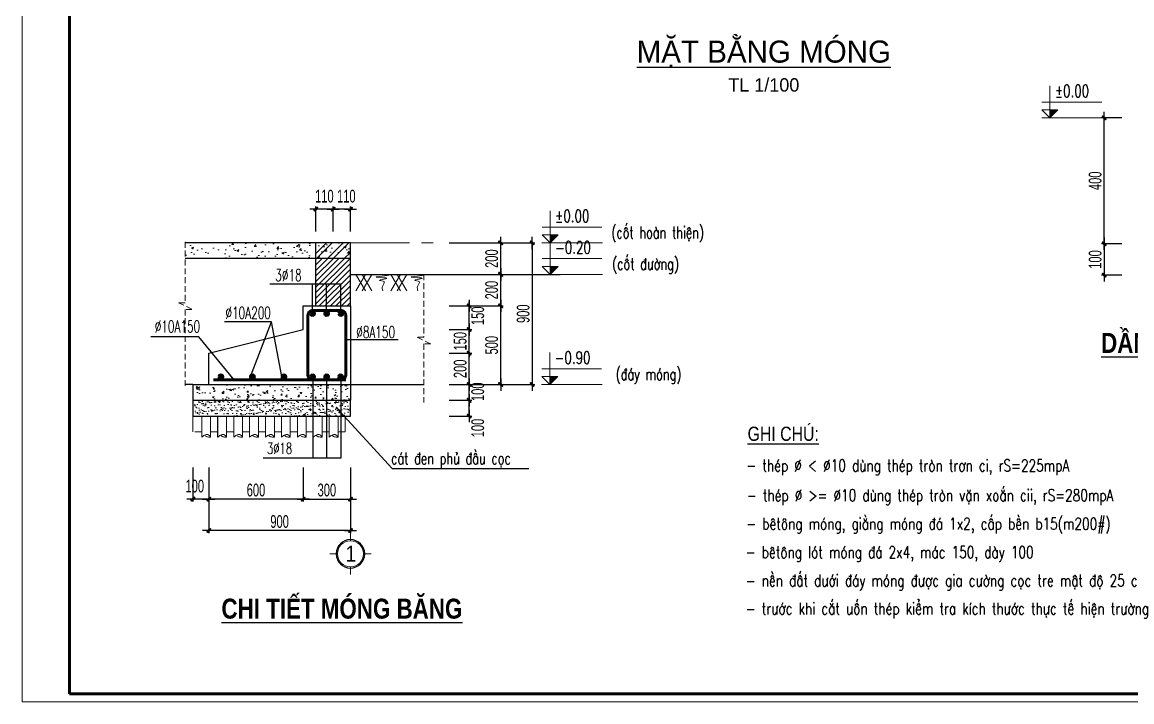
# Model space of a CAD drawing. Header units: millimetres. Extents: x 596422 to 1674380, y -367470 to 58862.
# Drawn here: x 977445 to 991533, y -54486 to -45851 of the extents above; entities that cross this region are included whole.
import ezdxf
from ezdxf.enums import TextEntityAlignment as Align

# ---------------------------------------------------------------- set-up
doc = ezdxf.new("R2010")
doc.units = ezdxf.units.MM
doc.header["$LTSCALE"] = 600
doc.header["$MEASUREMENT"] = 0
for name, pattern in [('CENTERX2', [4, 2.5, -0.5, 0.5, -0.5]), ('DASHDOT', [1, 0.5, -0.25, 0, -0.25]), ('HIDDEN', [0.375, 0.25, -0.125])]:
    doc.linetypes.add(name, pattern=pattern)
doc.layers.get('0').update_dxf_attribs({"lineweight": 0})
doc.layers.get('Defpoints').update_dxf_attribs({"lineweight": 0})
for name, color, linetype, lineweight in [('EG Dim', 8, 'Continuous', 18), ('EG Text2', 7, 'Continuous', 18), ('ISO', 33, 'Continuous', 15), ('LC Dim', 8, 'Continuous', 18), ('LC Hatch', 252, 'Continuous', 9), ('LC Hatch @ 1', 252, 'Continuous', 9), ('LC ISO', 153, 'Continuous', 13), ('LC Khac', 4, 'Continuous', 9), ('LC Net dam3', 1, 'Continuous', 60), ('LC Net manh', 9, 'Continuous', 5), ('LC Net thay', 7, 'Continuous', 25), ('LC Net truc', 79, 'DASHDOT', 13), ('LC Text1', 3, 'Continuous', 20), ('LC Text2', 7, 'Continuous', 25), ('MANH', 35, 'HIDDEN', 5)]:
    doc.layers.add(name, color=color, linetype=linetype, lineweight=lineweight)
doc.layers.add('Khungten_LCDI', color=7, linetype='Continuous')
doc.layers.add('Kichthuoc', color=9, linetype='Continuous')
doc.styles.add('EG 1', font='VHAVANB.TTF')
doc.styles.add('HOATBIF', font='hoatbif.shx', dxfattribs={"width": 0.65})
doc.styles.add('Khungten', font='VHAVAN.TTF', dxfattribs={"width": 0.9, "height": 5000})
doc.styles.add('LC 1', font='VHAVANB.TTF')
doc.styles.add('LC 3', font='vnsimli.shx', dxfattribs={"width": 0.75})
doc.styles.add('LC3', font='VHARIALB.TTF', dxfattribs={"width": 0.8})
doc.styles.add('T2', font='VHARIAL.TTF', dxfattribs={"width": 0.8})
doc.styles.add('Title', font='VHAVAN.TTF', dxfattribs={"width": 0.8})
doc.dimstyles.new('1-100', dxfattribs={"dimscale": 300, "dimtxt": 1.2, "dimasz": 0.25, "dimexe": 0.5, "dimexo": 0, "dimgap": 0.3, "dimtad": 1, "dimdec": 0, "dimzin": 0, "dimdsep": 46, "dimtxsty": 'HOATBIF', "dimblk1": 'DOT', "dimblk2": 'DOT', "dimsah": 1, "dimcen": -1, "dimdle": 1, "dimclrd": 256, "dimclre": 256, "dimclrt": 4, "dimadec": 3, "dimazin": 2, "dimtfac": 0.333333, "dimtdec": 0, "dimtix": 1, "dimtmove": 2, "dimatfit": 3, "dimldrblk": 'DOT', "dimfxl": 1, "dimtvp": 0.833333, "dimtolj": 1, "dimtzin": 0, "dimarcsym": 0})

# ---------------------------------------------------------------- blocks, each defined once
blk = doc.blocks.new('TIEUDE1')
at = {"layer": 'EG Text2', "color": 7, "style": 'EG 1'}
blk.add_attdef('TIªU§Ò', text='', height=5, dxfattribs=at).set_placement((0, 0), align=Align.BOTTOM_CENTER)
blk.add_attdef('TL', text='', height=3, dxfattribs=at).set_placement((0, -2), align=Align.TOP_CENTER)
blk = doc.blocks.new('LCDI-new')
at = {"layer": 'Defpoints', "lineweight": 0}
blk.add_lwpolyline([(-1626044.71, 488105.01), (-1626044.71, 488402.01), (-1625624.71, 488402.01), (-1625624.71, 488105.01)], close=True, dxfattribs=at)
at = {"layer": 'Khungten_LCDI', "color": 5, "lineweight": 60}
blk.add_lwpolyline([(-1626032.71, 488107.01), (-1626032.71, 488400.01), (-1625626.71, 488400.01), (-1625626.71, 488107.01)], close=True, dxfattribs=at)
at = {"color": 2, "style": 'Title', "width": 1.824646}
for tag, p, p2 in [('TENBANVE1', (-1625663.58, 488164.65), (-1625629.32, 488164.65)), ('TENBANVE2', (-1625663.58, 488157.89), (-1625629.32, 488157.89))]:
    blk.add_attdef(tag, text='', height=2.5, dxfattribs=at).set_placement(p, p2, align=Align.FIT)
at = {"color": 7, "style": 'Khungten', "width": 0.8}
for tag, p in [('REVISION', (-1625637.72, 488146.05)), ('NGAYHT', (-1625637.25, 488137.42))]:
    blk.add_attdef(tag, text='', height=2, dxfattribs=at).set_placement(p, align=Align.CENTER)
at = {"color": 2, "style": 'Title', "width": 0.7}
blk.add_attdef('SOBANVE', text='', height=2.5, dxfattribs=at).set_placement((-1625637.09, 488114.55), align=Align.CENTER)
blk = doc.blocks.new('DOT')
at = {"layer": 'Kichthuoc'}
blk.add_line((-3, 0), (3, 0), dxfattribs=at)
at = {"layer": 'Kichthuoc', "color": 4}
blk.add_line((-1, -1), (1, 1), dxfattribs=at)
blk.add_lwpolyline([(0.5, 1), (-1, -0.5), (-0.5, -1), (1, 0.5)], close=True, dxfattribs=at)
blk = doc.blocks.new('*D772')
at = {"layer": 'Defpoints', "color": 0, "transparency": 16777216}
for p in [(981013, -51510), (981613, -51510), (981613, -51910)]:
    blk.add_point(p, dxfattribs=at)
at = {"layer": 'EG Dim', "lineweight": -2, "transparency": 16777216}
for p, q in [((981013, -51510), (981013, -51942)), ((981613, -51510), (981613, -51942)), ((981039, -51910), (981587, -51910))]:
    blk.add_line(p, q, dxfattribs=at)
at = {"layer": 'EG Dim', "lineweight": -2, "transparency": 16777216, "xscale": 26, "yscale": 26, "zscale": 26, "rotation": 180}
blk.add_blockref('DOT', (981013, -51910), dxfattribs=at)
at = {"layer": 'EG Dim', "lineweight": -2, "transparency": 16777216, "xscale": 26, "yscale": 26, "zscale": 26}
blk.add_blockref('DOT', (981613, -51910), dxfattribs=at)
at = {"layer": 'EG Dim', "color": 4, "transparency": 16777216, "insert": (981313, -51796), "char_height": 162.5, "attachment_point": 5, "style": 'HOATBIF'}
blk.add_mtext('\\A1;300', dxfattribs=at)
blk = doc.blocks.new('_Dot')
at = {"color": 0, "linetype": 'ByBlock', "lineweight": -2}
blk.add_line((-0.5, 0), (-1, 0), dxfattribs=at)
at = {"color": 0, "linetype": 'ByBlock', "const_width": 0.5}
blk.add_lwpolyline([(-0.25, 0, 1), (0.25, 0, 1)], format="xyb", close=True, dxfattribs=at)
blk = doc.blocks.new('*D773')
at = {"layer": 'Defpoints', "color": 0, "transparency": 16777216}
for p in [(982865, -50455), (983120, -50455), (982865, -50655)]:
    blk.add_point(p, dxfattribs=at)
at = {"layer": 'EG Dim', "lineweight": -2, "transparency": 16777216}
for p, q in [((982865, -50455), (983152, -50455)), ((983120, -50629), (983120, -50481)), ((982865, -50655), (983152, -50655))]:
    blk.add_line(p, q, dxfattribs=at)
at = {"layer": 'EG Dim', "lineweight": -2, "transparency": 16777216, "xscale": 26, "yscale": 26, "zscale": 26}
for p, rotation in [((983120, -50455), 90), ((983120, -50655), 270)]:
    blk.add_blockref('DOT', p, dxfattribs=dict(at, rotation=rotation))
at = {"layer": 'EG Dim', "color": 4, "transparency": 16777216, "insert": (983229, -50546), "char_height": 162.5, "attachment_point": 5, "rotation": 90, "style": 'HOATBIF'}
blk.add_mtext('\\A1;100', dxfattribs=at)
blk = doc.blocks.new('*D774')
at = {"layer": 'Defpoints', "color": 0, "transparency": 16777216}
for p in [(982865, -50055), (983120, -50055), (982865, -50455)]:
    blk.add_point(p, dxfattribs=at)
at = {"layer": 'EG Dim', "lineweight": -2, "transparency": 16777216}
for p, q in [((982865, -50055), (983152, -50055)), ((983120, -50429), (983120, -50081)), ((982865, -50455), (983152, -50455))]:
    blk.add_line(p, q, dxfattribs=at)
at = {"layer": 'EG Dim', "lineweight": -2, "transparency": 16777216, "xscale": 26, "yscale": 26, "zscale": 26}
for p, rotation in [((983120, -50055), 90), ((983120, -50455), 270)]:
    blk.add_blockref('DOT', p, dxfattribs=dict(at, rotation=rotation))
at = {"layer": 'EG Dim', "color": 4, "transparency": 16777216, "insert": (983006, -50255), "char_height": 162.5, "attachment_point": 5, "rotation": 90, "style": 'HOATBIF'}
blk.add_mtext('\\A1;200', dxfattribs=at)
blk = doc.blocks.new('*D775')
at = {"layer": 'Defpoints', "color": 0, "transparency": 16777216}
for p in [(982865, -49755), (983120, -49755), (982865, -50055)]:
    blk.add_point(p, dxfattribs=at)
at = {"layer": 'EG Dim', "lineweight": -2, "transparency": 16777216}
for p, q in [((983120, -49729), (983120, -49703)), ((982865, -49755), (983152, -49755)), ((983120, -50055), (983120, -49755)), ((982865, -50055), (983152, -50055)), ((983120, -50081), (983120, -50107))]:
    blk.add_line(p, q, dxfattribs=at)
at = {"layer": 'EG Dim', "lineweight": -2, "transparency": 16777216, "xscale": 26, "yscale": 26, "zscale": 26}
for p, rotation in [((983120, -49755), 270), ((983120, -50055), 90)]:
    blk.add_blockref('DOT', p, dxfattribs=dict(at, rotation=rotation))
at = {"layer": 'EG Dim', "color": 4, "transparency": 16777216, "insert": (983006, -49905), "char_height": 162.5, "attachment_point": 5, "rotation": 90, "style": 'HOATBIF'}
blk.add_mtext('\\A1;150', dxfattribs=at)
blk = doc.blocks.new('*D776')
at = {"layer": 'Defpoints', "color": 0, "transparency": 16777216}
for p in [(982865, -49455), (983120, -49455), (982865, -49755)]:
    blk.add_point(p, dxfattribs=at)
at = {"layer": 'EG Dim', "lineweight": -2, "transparency": 16777216}
for p, q in [((983120, -49429), (983120, -49403)), ((982865, -49455), (983152, -49455)), ((983120, -49755), (983120, -49455)), ((982865, -49755), (983152, -49755)), ((983120, -49781), (983120, -49807))]:
    blk.add_line(p, q, dxfattribs=at)
at = {"layer": 'EG Dim', "lineweight": -2, "transparency": 16777216, "xscale": 26, "yscale": 26, "zscale": 26}
for p, rotation in [((983120, -49455), 270), ((983120, -49755), 90)]:
    blk.add_blockref('DOT', p, dxfattribs=dict(at, rotation=rotation))
at = {"layer": 'EG Dim', "color": 4, "transparency": 16777216, "insert": (983229, -49581), "char_height": 162.5, "attachment_point": 5, "rotation": 90, "style": 'HOATBIF'}
blk.add_mtext('\\A1;150', dxfattribs=at)
blk = doc.blocks.new('*D777')
at = {"layer": 'Defpoints', "color": 0, "transparency": 16777216}
for p in [(982865, -49455), (983520, -49455), (982865, -50455)]:
    blk.add_point(p, dxfattribs=at)
at = {"layer": 'EG Dim', "lineweight": -2, "transparency": 16777216}
for p, q in [((982865, -49455), (983552, -49455)), ((983520, -50429), (983520, -49481)), ((982865, -50455), (983552, -50455))]:
    blk.add_line(p, q, dxfattribs=at)
at = {"layer": 'EG Dim', "lineweight": -2, "transparency": 16777216, "xscale": 26, "yscale": 26, "zscale": 26}
for p, rotation in [((983520, -49455), 90), ((983520, -50455), 270)]:
    blk.add_blockref('DOT', p, dxfattribs=dict(at, rotation=rotation))
at = {"layer": 'EG Dim', "color": 4, "transparency": 16777216, "insert": (983406, -49955), "char_height": 162.5, "attachment_point": 5, "rotation": 90, "style": 'HOATBIF'}
blk.add_mtext('\\A1;500', dxfattribs=at)
blk = doc.blocks.new('*D778')
at = {"layer": 'Defpoints', "color": 0, "transparency": 16777216}
for p in [(982865, -49055), (983520, -49055), (982865, -49455)]:
    blk.add_point(p, dxfattribs=at)
at = {"layer": 'EG Dim', "lineweight": -2, "transparency": 16777216}
for p, q in [((982865, -49055), (983552, -49055)), ((983520, -49429), (983520, -49081)), ((982865, -49455), (983552, -49455))]:
    blk.add_line(p, q, dxfattribs=at)
at = {"layer": 'EG Dim', "lineweight": -2, "transparency": 16777216, "xscale": 26, "yscale": 26, "zscale": 26}
for p, rotation in [((983520, -49055), 90), ((983520, -49455), 270)]:
    blk.add_blockref('DOT', p, dxfattribs=dict(at, rotation=rotation))
at = {"layer": 'EG Dim', "color": 4, "transparency": 16777216, "insert": (983406, -49255), "char_height": 162.5, "attachment_point": 5, "rotation": 90, "style": 'HOATBIF'}
blk.add_mtext('\\A1;200', dxfattribs=at)
blk = doc.blocks.new('*D779')
at = {"layer": 'Defpoints', "color": 0, "transparency": 16777216}
for p in [(982865, -48655), (983520, -48655), (982865, -49055)]:
    blk.add_point(p, dxfattribs=at)
at = {"layer": 'EG Dim', "lineweight": -2, "transparency": 16777216}
for p, q in [((982865, -48655), (983552, -48655)), ((983520, -49029), (983520, -48681)), ((982865, -49055), (983552, -49055))]:
    blk.add_line(p, q, dxfattribs=at)
at = {"layer": 'EG Dim', "lineweight": -2, "transparency": 16777216, "xscale": 26, "yscale": 26, "zscale": 26}
for p, rotation in [((983520, -48655), 90), ((983520, -49055), 270)]:
    blk.add_blockref('DOT', p, dxfattribs=dict(at, rotation=rotation))
at = {"layer": 'EG Dim', "color": 4, "transparency": 16777216, "insert": (983406, -48855), "char_height": 162.5, "attachment_point": 5, "rotation": 90, "style": 'HOATBIF'}
blk.add_mtext('\\A1;200', dxfattribs=at)
blk = doc.blocks.new('*D780')
at = {"layer": 'Defpoints', "color": 0, "transparency": 16777216}
for p in [(981393, -48226), (981393, -48512), (981613, -48512)]:
    blk.add_point(p, dxfattribs=at)
at = {"layer": 'EG Dim', "lineweight": -2, "transparency": 16777216}
for p, q in [((981393, -48512), (981393, -48193)), ((981587, -48226), (981419, -48226)), ((981613, -48512), (981613, -48193))]:
    blk.add_line(p, q, dxfattribs=at)
at = {"layer": 'EG Dim', "lineweight": -2, "transparency": 16777216, "xscale": 26, "yscale": 26, "zscale": 26, "rotation": 180}
blk.add_blockref('DOT', (981393, -48226), dxfattribs=at)
at = {"layer": 'EG Dim', "lineweight": -2, "transparency": 16777216, "xscale": 26, "yscale": 26, "zscale": 26}
blk.add_blockref('DOT', (981613, -48226), dxfattribs=at)
at = {"layer": 'EG Dim', "color": 4, "transparency": 16777216, "insert": (981560, -48062), "char_height": 162.5, "attachment_point": 5, "style": 'HOATBIF'}
blk.add_mtext('\\A1;110', dxfattribs=at)
blk = doc.blocks.new('*U346')
at = {"layer": 'LC ISO'}
for p, q in [((-42, 101), (-42, -100)), ((42, 101), (42, -100)), ((-109, -49), (-42, -49)), ((109, -49), (42, -49))]:
    blk.add_line(p, q, dxfattribs=at)
for points in [[(42, -100), (15, -81), (-15, -75), (-34, -88), (-42, -100)], [(-42, -100), (-6, -96), (15, -81)]]:
    blk.add_spline(points, degree=3, dxfattribs=at)
blk = doc.blocks.new('*D781')
at = {"layer": 'Defpoints', "color": 0, "transparency": 16777216}
for p in [(979813, -51510), (981613, -51510), (979813, -52310)]:
    blk.add_point(p, dxfattribs=at)
at = {"layer": 'EG Dim', "lineweight": -2, "transparency": 16777216}
for p, q in [((979813, -51510), (979813, -52342)), ((981613, -51510), (981613, -52342)), ((981587, -52310), (979839, -52310))]:
    blk.add_line(p, q, dxfattribs=at)
at = {"layer": 'EG Dim', "lineweight": -2, "transparency": 16777216, "xscale": 26, "yscale": 26, "zscale": 26, "rotation": 180}
blk.add_blockref('DOT', (979813, -52310), dxfattribs=at)
at = {"layer": 'EG Dim', "lineweight": -2, "transparency": 16777216, "xscale": 26, "yscale": 26, "zscale": 26}
blk.add_blockref('DOT', (981613, -52310), dxfattribs=at)
at = {"layer": 'EG Dim', "color": 4, "transparency": 16777216, "insert": (980713, -52196), "char_height": 162.5, "attachment_point": 5, "style": 'HOATBIF'}
blk.add_mtext('\\A1;900', dxfattribs=at)
blk = doc.blocks.new('*D782')
at = {"layer": 'Defpoints', "color": 0, "transparency": 16777216}
for p in [(979813, -51510), (981013, -51510), (979813, -51910)]:
    blk.add_point(p, dxfattribs=at)
at = {"layer": 'EG Dim', "lineweight": -2, "transparency": 16777216}
for p, q in [((979813, -51510), (979813, -51942)), ((981013, -51510), (981013, -51942)), ((980987, -51910), (979839, -51910))]:
    blk.add_line(p, q, dxfattribs=at)
at = {"layer": 'EG Dim', "lineweight": -2, "transparency": 16777216, "xscale": 26, "yscale": 26, "zscale": 26, "rotation": 180}
blk.add_blockref('DOT', (979813, -51910), dxfattribs=at)
at = {"layer": 'EG Dim', "lineweight": -2, "transparency": 16777216, "xscale": 26, "yscale": 26, "zscale": 26}
blk.add_blockref('DOT', (981013, -51910), dxfattribs=at)
at = {"layer": 'EG Dim', "color": 4, "transparency": 16777216, "insert": (980413, -51796), "char_height": 162.5, "attachment_point": 5, "style": 'HOATBIF'}
blk.add_mtext('\\A1;600', dxfattribs=at)
blk = doc.blocks.new('*D783')
at = {"layer": 'Defpoints', "color": 0, "transparency": 16777216}
for p in [(979613, -51510), (979813, -51510), (979613, -51910)]:
    blk.add_point(p, dxfattribs=at)
at = {"layer": 'EG Dim', "lineweight": -2, "transparency": 16777216}
for p, q in [((979613, -51510), (979613, -51942)), ((979813, -51510), (979813, -51942)), ((979787, -51910), (979639, -51910))]:
    blk.add_line(p, q, dxfattribs=at)
at = {"layer": 'EG Dim', "lineweight": -2, "transparency": 16777216, "xscale": 26, "yscale": 26, "zscale": 26, "rotation": 180}
blk.add_blockref('DOT', (979613, -51910), dxfattribs=at)
at = {"layer": 'EG Dim', "lineweight": -2, "transparency": 16777216, "xscale": 26, "yscale": 26, "zscale": 26}
blk.add_blockref('DOT', (979813, -51910), dxfattribs=at)
at = {"layer": 'EG Dim', "color": 4, "transparency": 16777216, "insert": (979636, -51746), "char_height": 162.5, "attachment_point": 5, "style": 'HOATBIF'}
blk.add_mtext('\\A1;100', dxfattribs=at)
blk = doc.blocks.new('*D784')
at = {"layer": 'Defpoints', "color": 0, "transparency": 16777216}
for p in [(982865, -50655), (983120, -50655), (982865, -50855)]:
    blk.add_point(p, dxfattribs=at)
at = {"layer": 'EG Dim', "lineweight": -2, "transparency": 16777216}
for p, q in [((982865, -50655), (983152, -50655)), ((983120, -50829), (983120, -50681)), ((982865, -50855), (983152, -50855))]:
    blk.add_line(p, q, dxfattribs=at)
at = {"layer": 'EG Dim', "lineweight": -2, "transparency": 16777216, "xscale": 26, "yscale": 26, "zscale": 26}
for p, rotation in [((983120, -50655), 90), ((983120, -50855), 270)]:
    blk.add_blockref('DOT', p, dxfattribs=dict(at, rotation=rotation))
at = {"layer": 'EG Dim', "color": 4, "transparency": 16777216, "insert": (983229, -51007), "char_height": 162.5, "attachment_point": 5, "rotation": 90, "style": 'HOATBIF'}
blk.add_mtext('\\A1;100', dxfattribs=at)
blk = doc.blocks.new('*D785')
at = {"layer": 'Defpoints', "color": 0, "transparency": 16777216}
for p in [(982865, -48655), (982865, -50455), (983920, -50455)]:
    blk.add_point(p, dxfattribs=at)
at = {"layer": 'EG Dim', "lineweight": -2, "transparency": 16777216}
for p, q in [((982865, -48655), (983952, -48655)), ((983920, -48681), (983920, -50429)), ((982865, -50455), (983952, -50455))]:
    blk.add_line(p, q, dxfattribs=at)
at = {"layer": 'EG Dim', "lineweight": -2, "transparency": 16777216, "xscale": 26, "yscale": 26, "zscale": 26}
for p, rotation in [((983920, -48655), 90), ((983920, -50455), 270)]:
    blk.add_blockref('DOT', p, dxfattribs=dict(at, rotation=rotation))
at = {"layer": 'EG Dim', "color": 4, "transparency": 16777216, "insert": (983806, -49555), "char_height": 162.5, "attachment_point": 5, "rotation": 90, "style": 'HOATBIF'}
blk.add_mtext('\\A1;900', dxfattribs=at)
blk = doc.blocks.new('TTRUC')
at = {"layer": 'ISO'}
for p, q in [((0, 6.37), (0, 10.13)), ((-6.37, 0), (-10.13, 0)), ((6.37, 0), (10.13, 0)), ((0, -6.37), (0, -10.13))]:
    blk.add_line(p, q, dxfattribs=at)
blk.add_circle((0, 0), 6.37, dxfattribs=at)
at = {"layer": 'Kichthuoc'}
blk.add_circle((0, 0), 6.95, dxfattribs=at)
blk = doc.blocks.new('theptron1')
at = {"layer": 'LC Net dam3'}
for p, q in [((-0.5, 0), (0.5, 0)), ((-0.35, 0.35), (0.35, -0.35)), ((0.35, 0.35), (-0.35, -0.35)), ((0, 0.5), (0, -0.5))]:
    blk.add_line(p, q, dxfattribs=at)
blk.add_circle((0, 0), 0.5, dxfattribs=at)
blk = doc.blocks.new('*U347')
at = {"layer": 'LC Dim', "xscale": 37.50000000004875, "yscale": 37.50000000004875, "zscale": 37.50000000004875}
blk.add_blockref('theptron1', (0, 0), dxfattribs=at)
blk = doc.blocks.new('*U345')
at = {"layer": 'LC Dim', "xscale": 25.0000000000325, "yscale": 25.0000000000325, "zscale": 25.0000000000325}
blk.add_blockref('theptron1', (0, 0), dxfattribs=at)
blk = doc.blocks.new('CT')
at = {"layer": 'LC Khac'}
blk.add_hatch(color=252, dxfattribs=at).paths.add_polyline_path([(3.25, 1.6), (1.64, 1.6), (1.64, 0)])
at = {"layer": 'LC Khac', "color": 9, "ltscale": 50}
for p, q in [((0.05, 3.14), (12, 3.14)), ((12.09, 0), (0, 0))]:
    blk.add_line(p, q, dxfattribs=at)
for points in [[(1.64, 6.43), (1.64, 0)], [(1.64, 0), (0.03, 1.6), (1.64, 1.6)], [(1.64, 0), (3.25, 1.6), (1.64, 1.6)]]:
    blk.add_lwpolyline(points, dxfattribs=at)
at = {"layer": 'LC Khac', "color": 3, "style": 'LC 3', "width": 0.75}
blk.add_attdef('CT', (1.91, 3.5), '', height=2.2, dxfattribs=at)
blk = doc.blocks.new('mat dat')
at = {"layer": 'LC Net manh'}
for p, q in [((2, 0), (3.73, -3)), ((3.73, 0), (2, -3)), ((3.15, 0), (4.88, -3)), ((4.88, 0), (3.15, -3))]:
    blk.add_line(p, q, dxfattribs=at)
blk.add_spline([(0, 0), (-1.21, -0.12), (1.21, -0.52), (-0.75, -0.75), (0.58, -1.1), (-0.23, -1.33), (0.06, -2.19), (0, -3)], degree=3, dxfattribs=at)
blk = doc.blocks.new('*D771')
at = {"layer": 'Defpoints', "color": 0, "transparency": 16777216}
for p in [(981173, -48226), (981173, -48512), (981393, -48512)]:
    blk.add_point(p, dxfattribs=at)
at = {"layer": 'EG Dim', "lineweight": -2, "transparency": 16777216}
for p, q in [((981173, -48512), (981173, -48193)), ((981367, -48226), (981199, -48226)), ((981393, -48512), (981393, -48193))]:
    blk.add_line(p, q, dxfattribs=at)
at = {"layer": 'EG Dim', "lineweight": -2, "transparency": 16777216, "xscale": 26, "yscale": 26, "zscale": 26, "rotation": 180}
blk.add_blockref('DOT', (981173, -48226), dxfattribs=at)
at = {"layer": 'EG Dim', "lineweight": -2, "transparency": 16777216, "xscale": 26, "yscale": 26, "zscale": 26}
blk.add_blockref('DOT', (981393, -48226), dxfattribs=at)
at = {"layer": 'EG Dim', "color": 4, "transparency": 16777216, "insert": (981281, -48062), "char_height": 162.5, "attachment_point": 5, "style": 'HOATBIF'}
blk.add_mtext('\\A1;110', dxfattribs=at)
blk = doc.blocks.new('*D807')
at = {"layer": 'Defpoints', "color": 0, "transparency": 16777216}
for p in [(991182, -47066), (991408, -47066), (991408, -48666)]:
    blk.add_point(p, dxfattribs=at)
at = {"layer": 'EG Dim', "lineweight": -2, "transparency": 16777216}
for p, q in [((991408, -47066), (991150, -47066)), ((991182, -48640), (991182, -47092)), ((991408, -48666), (991150, -48666))]:
    blk.add_line(p, q, dxfattribs=at)
at = {"layer": 'EG Dim', "lineweight": -2, "transparency": 16777216, "xscale": 26, "yscale": 26, "zscale": 26}
for p, rotation in [((991182, -47066), 90), ((991182, -48666), 270)]:
    blk.add_blockref('DOT', p, dxfattribs=dict(at, rotation=rotation))
at = {"layer": 'EG Dim', "color": 4, "transparency": 16777216, "insert": (991068, -47866), "char_height": 162.5, "attachment_point": 5, "rotation": 90, "style": 'HOATBIF'}
blk.add_mtext('\\A1;400', dxfattribs=at)
blk = doc.blocks.new('*D809')
at = {"layer": 'Defpoints', "color": 0, "transparency": 16777216}
for p in [(991408, -48666), (991182, -49066), (991408, -49066)]:
    blk.add_point(p, dxfattribs=at)
at = {"layer": 'EG Dim', "lineweight": -2, "transparency": 16777216}
for p, q in [((991408, -48666), (991150, -48666)), ((991182, -48692), (991182, -49040)), ((991408, -49066), (991150, -49066))]:
    blk.add_line(p, q, dxfattribs=at)
at = {"layer": 'EG Dim', "lineweight": -2, "transparency": 16777216, "xscale": 26, "yscale": 26, "zscale": 26}
for p, rotation in [((991182, -48666), 90), ((991182, -49066), 270)]:
    blk.add_blockref('DOT', p, dxfattribs=dict(at, rotation=rotation))
at = {"layer": 'EG Dim', "color": 4, "transparency": 16777216, "insert": (991068, -48866), "char_height": 162.5, "attachment_point": 5, "rotation": 90, "style": 'HOATBIF'}
blk.add_mtext('\\A1;100', dxfattribs=at)

msp = doc.modelspace()

# ---------------------------------------------------------------- hatches: boundary and pattern name
at = {"layer": 'LC Hatch', "ltscale": 0.5}
h = msp.add_hatch(dxfattribs=at)
h.set_pattern_fill('AR-CONC', color=256, scale=40)
h.set_pattern_definition([(50, (-3244367.61, 558624.28), (286.904073, -25.100854), [30, -330]), (355, (-3244367.61, 558624.28), (-55.500533, 300.876853), [24, -264]), (100.4514, (-3244343.7, 558622.2), (231.403753, 275.775817), [25.496076, -280.456845]), (46.1842, (-3244367.6, 558704.28), (426.89642, -66.207606), [45, -495]), (96.6356, (-3244332.04, 558698.76), (373.865082, 389.64715), [38.244115, -420.6852]), (351.1842, (-3244367.6, 558704.3), (373.86478, 389.64744), [36, -396]), (21, (-3244327.61, 558684.28), (238.762821, -161.047556), [30, -330]), (326, (-3244327.61, 558684.28), (97.326133, 290.060018), [24, -264]), (71.4514, (-3244307.72, 558670.86), (336.089051, 129.012199), [25.496076, -280.456845]), (37.5, (-3244367.61, 558624.28), (4.8639421, 133.1575415), [0, -260.8, 0, -268, 0, -265]), (7.5, (-3244367.61, 558624.28), (105.227815, 157.7646848), [0, -152.8, 0, -254.8, 0, -101]), (327.5, (-3244456.81, 558624.28), (213.5289745, -9.0219487), [0, -100, 0, -312, 0, -414]), (317.5, (-3244496.81, 558624.28), (233.274468, 40.041993), [0, -130, 0, -207.2, 0, -294])])
h.paths.add_polyline_path([(979514.5, -48854.6), (979514.5, -48654.6), (981155.1, -48654.6), (981155.1, -48854.6)])
at = {"layer": 'LC Hatch', "ltscale": 2}
h = msp.add_hatch(dxfattribs=at)
h.set_pattern_fill('BTCT', color=256, scale=40)
h.set_pattern_definition([(50, (-3498373.28, 99535.4), (286.904073, -25.100854), [30, -330]), (355, (-3498373.28, 99535.4), (-55.500533, 300.876853), [24, -264]), (100.4514, (-3498349.37, 99533.3), (231.403753, 275.775817), [25.496076, -280.456845]), (46.1842, (-3498373.28, 99615.4), (426.89642, -66.207606), [45, -495]), (96.6356, (-3498337.7, 99609.9), (373.865082, 389.64715), [38.244115, -420.6852]), (351.1842, (-3498373.3, 99615.4), (373.86478, 389.64744), [36, -396]), (21, (-3498333.28, 99595.4), (238.762821, -161.047556), [30, -330]), (326, (-3498333.28, 99595.4), (97.326133, 290.060018), [24, -264]), (71.4514, (-3498313.38, 99581.98), (336.089051, 129.012199), [25.496076, -280.456845]), (37.5, (-3498373.28, 99535.4), (4.8639421, 133.1575415), [0, -260.8, 0, -268, 0, -265]), (7.5, (-3498373.28, 99535.4), (105.227815, 157.7646848), [0, -152.8, 0, -254.8, 0, -101]), (327.5, (-3498462.48, 99535.4), (213.5289745, -9.0219487), [0, -100, 0, -312, 0, -414]), (317.5, (-3498502.48, 99535.4), (233.274468, 40.041993), [0, -130, 0, -207.2, 0, -294]), (45, (-3498373.28, 99535.4), (-106.066017, 106.066017), []), (45, (-3498302.57, 99535.4), (-106.066017, 106.066017), [])])
h.paths.add_polyline_path([(981172.6, -48654.6), (981612.6, -48654.6), (981612.6, -48854.6), (981172.6, -48854.6)])
h = msp.add_hatch(dxfattribs=at)
h.set_pattern_fill('BTLOT', color=256, scale=30, style=0, pattern_type=2)
h.set_pattern_definition([(50, (131488.4, 359619.96), (215.178055, -18.82564), [22.5, -247.5]), (355, (131488.4, 359619.96), (-41.6254, 225.65764), [18, -198]), (100.451444, (131506.33, 359618.39), (173.552654, 206.831997), [19.12206, -210.342634]), (46.1842, (131488.4, 359679.96), (320.1724, -49.655784), [33.75, -371.25]), (96.635635, (131515.08, 359675.82), (280.39858, 292.23558), [28.6831, -315.51413]), (351.184164, (131488.4, 359679.96), (280.39858, 292.23558), [27, -297]), (21, (131518.4, 359664.96), (179.072116, -120.785667), [22.5, -247.5]), (326, (131518.4, 359664.96), (72.9946, 217.545014), [18, -198]), (71.451445, (131533.32, 359654.9), (252.066713, 96.759346), [19.122057, -210.342634]), (37.5, (131488.395, 359619.96), (3.6479566, 99.868156), [0, -195.6, 0, -201, 0, -198.75]), (7.5, (131488.4, 359619.96), (78.920861, 118.323514), [0, -114.6, 0, -191.1, 0, -75.75]), (327.5, (131421.495, 359619.96), (160.146731, -6.7664615), [0, -75, 0, -234, 0, -310.5]), (317.5, (131391.5, 359619.96), (174.95585, 30.031495), [0, -97.5, 0, -155.4, 0, -220.5])])
h.paths.add_polyline_path([(979612.6, -50654.6), (979612.6, -50454.6), (981612.6, -50454.6), (981612.6, -50654.6)])
at = {"layer": 'LC Hatch', "ltscale": 0.5}
h = msp.add_hatch(dxfattribs=at)
h.set_pattern_fill('AR-SAND', color=256, scale=40)
h.set_pattern_definition([(37.5, (-3243737.115, 559424.28), (-2.5197343, 77.0729508), [0, -60.8, 0, -68, 0, -65]), (7.5, (-3243737.12, 559424.28), (70.7910682, 112.8858426), [0, -32.8, 0, -54.8, 0, -21]), (327.5, (-3243786.315, 559424.28), (124.5656745, 0.2263621), [0, -20, 0, -72, 0, -94]), (317.5, (-3243786.32, 559424.28), (120.2450642, 35.1070226), [0, -10, 0, -47.2, 0, -54])])
h.paths.add_polyline_path([(979612.6, -50854.6), (979612.6, -50654.6), (981612.6, -50654.6), (981612.6, -50854.6)])
at = {"layer": 'LC Hatch @ 1'}
h = msp.add_hatch(dxfattribs=at)
h.set_pattern_fill('ANSI31', color=256, scale=400)
h.set_pattern_definition([(45, (266565.815, -68524.82), (-35.355339, 35.355339), [])])
h.paths.add_polyline_path([(981612.6, -48855.5), (981172.6, -48855.5), (981172.6, -49455.5), (981612.6, -49455.5)])

# ---------------------------------------------------------------- linework, layer by layer
at = {"layer": 'LC ISO'}
for p, q in [((979612.6, -50854.6), (979612.6, -51054.6)), ((981543.7, -50854.6), (981543.7, -51054.6))]:
    msp.add_line(p, q, dxfattribs=at)
at = {"layer": 'LC Net dam3', "ltscale": 2}
msp.add_line((979872.6, -50394.6), (981553.7, -50394.6), dxfattribs=at)
msp.add_lwpolyline([(981072.6, -50334.6, 0.4142136), (981132.6, -50394.6), (981492.6, -50394.6, 0.4142136), (981552.6, -50334.6), (981552.6, -49574.6, 0.4142136), (981492.6, -49514.6), (981132.6, -49514.6, 0.4142136), (981072.6, -49574.6), (981072.6, -50334.6)], format="xyb", dxfattribs=at)
at = {"layer": 'LC Net thay', "ltscale": 0.5}
for p, q in [((981172.6, -48654.6), (979514.5, -48654.6)), ((981172.6, -48854.6), (979514.5, -48854.6)), ((979612.6, -50454.6), (979514.5, -50454.6)), ((981612.6, -50454.6), (982545.3, -50454.6)), ((981612.6, -50854.6), (981612.6, -50654.6))]:
    msp.add_line(p, q, dxfattribs=at)
at = {"layer": 'LC Net thay'}
for p, q in [((981172.6, -49454.6), (981172.6, -48654.6)), ((981612.6, -49454.6), (981612.6, -48654.6))]:
    msp.add_line(p, q, dxfattribs=at)
at = {"layer": 'LC Net thay', "ltscale": 2}
for p, q in [((981612.6, -49054.6), (984275.3, -49054.6)), ((981012.6, -49754.6), (981012.6, -49454.6)), ((981012.6, -49454.6), (981612.6, -49454.6)), ((981612.6, -49454.6), (981612.6, -50454.6)), ((979812.6, -50054.6), (981012.6, -49754.6)), ((979812.6, -50454.6), (979812.6, -50054.6)), ((979612.6, -50454.6), (981612.6, -50454.6)), ((979612.6, -50454.6), (979612.6, -50654.6)), ((981612.6, -50454.6), (981612.6, -50654.6)), ((979612.6, -50654.6), (981612.6, -50654.6)), ((979612.6, -50654.6), (981612.6, -50654.6)), ((979612.6, -50654.6), (979612.6, -50854.6)), ((979612.6, -50854.6), (981612.6, -50854.6)), ((979612.6, -50854.6), (981612.6, -50854.6))]:
    msp.add_line(p, q, dxfattribs=at)
at = {"layer": 'LC Net truc', "linetype": 'CENTERX2', "ltscale": 0.5}
msp.add_line((981612.6, -48654.6), (982764.1, -48654.6), dxfattribs=at)
at = {"layer": 'LC Text2'}
for p, q in [((981612.6, -48654.6), (980952.6, -48654.6)), ((981612.6, -48854.6), (980952.6, -48854.6))]:
    msp.add_line(p, q, dxfattribs=at)
at = {"layer": 'MANH', "ltscale": 0.5}
for points in [[(979514.5, -48641.1), (979514.5, -49414.7), (979428.8, -49414.7), (979600.2, -49500.5), (979514.5, -49500.5), (979514.5, -50471.6)], [(982545.3, -49054.6), (982545.3, -49852.6), (982459.6, -49852.6), (982631, -49938.3), (982545.3, -49938.3), (982545.3, -50682.4)]]:
    msp.add_lwpolyline(points, dxfattribs=at)

# ---------------------------------------------------------------- block references
at = {"layer": 'Kichthuoc', "xscale": 50.00000000005321, "yscale": 50.00000000005321, "zscale": 50.00000000005321}
msp.add_blockref('LCDI-new', (82279680.2, -24459736.4), dxfattribs=at)
at = {"layer": 'LC Dim', "color": 0, "linetype": 'ByBlock', "lineweight": -2, "xscale": -2, "yscale": 2, "zscale": 2, "rotation": 90}
for p in [(981130.9, -49552.2), (981310.4, -49552.2), (981490.8, -49552.2), (981310.4, -50357.9)]:
    msp.add_blockref('*U345', p, dxfattribs=at)
at = {"layer": 'LC Dim', "color": 0, "linetype": 'ByBlock', "lineweight": -2, "transparency": 16777216, "xscale": -1.333333333333333, "yscale": 1.333333333333333, "zscale": 1.333333333333333}
for p in [(979967.3, -50356.6), (979967.3, -50356.6), (980367.3, -50356.6), (980767.3, -50356.6)]:
    msp.add_blockref('*U347', p, dxfattribs=at)
at = {"layer": 'LC Dim', "color": 0, "linetype": 'ByBlock', "lineweight": -2, "xscale": -1.333333333333333, "yscale": 1.333333333333333, "zscale": 1.333333333333333}
for p in [(981131.4, -50356.6), (981487.3, -50356.6)]:
    msp.add_blockref('*U347', p, dxfattribs=at)
at = {"layer": 'LC ISO', "color": 0, "linetype": 'ByBlock', "lineweight": -2, "transparency": 16777216, "xscale": -1.333333333333333, "yscale": 1.333333333333333, "zscale": 1.333333333333333}
for p in [(979780.4, -50989.4), (979982.4, -50989.4)]:
    msp.add_blockref('*U346', p, dxfattribs=at)
at = {"layer": 'LC ISO', "color": 0, "linetype": 'ByBlock', "lineweight": -2, "xscale": -1.333333333333333, "yscale": 1.333333333333333, "zscale": 1.333333333333333}
for p in [(979984.4, -50989.4), (980186.4, -50989.4), (980388.4, -50989.4), (980590.4, -50989.4), (980792.4, -50989.4), (980994.4, -50989.4), (981196.4, -50989.4), (981398.4, -50989.4)]:
    msp.add_blockref('*U346', p, dxfattribs=at)
at = {"layer": 'LC ISO', "xscale": -25.98921940526149, "yscale": 25.9892194052563, "zscale": 25.98921940525629}
msp.add_blockref('TTRUC', (981612.6, -52605.4), dxfattribs=at)
at = {"layer": 'LC Khac', "xscale": -70.0000000000776, "yscale": 70.00000000009102, "zscale": 70.00000000009102}
for p in [(982023.7, -49054.5), (982468.8, -49054.5)]:
    msp.add_blockref('mat dat', p, dxfattribs=at)
at = {"layer": 'LC Text1'}
ref = msp.add_blockref('CT', (990389.2, -47066.3), dxfattribs=dict(at, xscale=63.5, yscale=63.5, zscale=63.5))
ref.add_attrib('CT', '%%P0.00', (990556.7, -46803.4), dxfattribs={"color": 3, "height": 157.49, "style": 'LC 3', "width": 0.7})
ref = msp.add_blockref('CT', (984044.1, -48654.6), dxfattribs=dict(at, xscale=63.5, yscale=63.5, zscale=63.5))
ref.add_attrib('CT', '%%P0.00', (984211.7, -48391.7), dxfattribs={"color": 3, "height": 157.49, "style": 'LC 3', "width": 0.7})
ref = msp.add_blockref('CT', (984044.1, -49054.6), dxfattribs=dict(at, xscale=63.5, yscale=63.5, zscale=63.5))
ref.add_attrib('CT', '-0.20', (984211.7, -48791.7), dxfattribs={"color": 3, "height": 157.49, "style": 'LC 3', "width": 0.7})
ref = msp.add_blockref('CT', (984038.7, -50454.6), dxfattribs=dict(at, xscale=63.5, yscale=63.5, zscale=63.5))
ref.add_attrib('CT', '-0.90', (984206.3, -50191.7), dxfattribs={"color": 3, "height": 157.49, "style": 'LC 3', "width": 0.7})
at = {"layer": 'LC Text2'}
ref = msp.add_blockref('TIEUDE1', (986860.9, -46448.5), dxfattribs=dict(at, xscale=56.93620215211323, yscale=56.93620215211323, zscale=56.93620215211323))
ref.add_attrib('TIªU§Ò', '%%UmÆt b»ng mãng', dxfattribs={"color": 7, "height": 280.377, "style": 'LC 1'}).set_placement((986860.9, -46448.5), align=Align.BOTTOM_CENTER)
ref.add_attrib('TL', 'TL 1/100', dxfattribs={"color": 7, "height": 170.81, "style": 'LC 1'}).set_placement((986860.9, -46562.3), align=Align.TOP_CENTER)
ref = msp.add_blockref('TIEUDE1', (992286.3, -50129.1), dxfattribs=dict(at, xscale=51.57388316160844, yscale=51.57388316160844, zscale=51.57388316160844))
ref.add_attrib('TIªU§Ò', '%%UdÇm mãng dm1', dxfattribs={"color": 7, "height": 253.971, "style": 'LC3', "width": 0.8}).set_placement((992286.3, -50129.1), align=Align.BOTTOM_CENTER)
ref = msp.add_blockref('TIEUDE1', (981503.8, -53505), dxfattribs=dict(at, xscale=51.57388316160844, yscale=51.57388316160844, zscale=51.57388316160844))
ref.add_attrib('TIªU§Ò', '%%Uchi tiÕt mãng b¨ng', dxfattribs={"color": 7, "height": 253.971, "style": 'LC3', "width": 0.8}).set_placement((981503.8, -53505), align=Align.BOTTOM_CENTER)

# ---------------------------------------------------------------- texts
at = {"layer": 'LC Text1', "color": 3, "style": 'LC 3'}
for s, width, p in [('(cèt hoµn thiÖn)', 0.7, (984925.2, -48597.3)), ('(cèt ®\xadêng)', 0.7, (984935.8, -48997.3)), ('(®¸y mãng)', 0.7, (984980.4, -50397.3)), ('c¸t ®en phñ ®Çu cäc', 0.7, (982127.9, -51467.2)), ('- thÐp %%C < %%C10 dïng thÐp trßn tr¬n ci, rS=225mpA', 0.75, (986640.2, -51558)), ('- thÐp %%C >= %%C10 dïng thÐp trßn vÆn xo¾n cii, rS=280mpA', 0.75, (986646.3, -51936.8)), ('- bªt«ng mãng, gi»ng mãng ®¸ 1x2, cÊp bÒn b15(m200#)', 0.75, (986639, -52297.8)), ('- bªt«ng lãt mãng ®¸ 2x4, m¸c 150, dµy 100', 0.75, (986631.7, -52658.9)), ('- nÒn ®Êt d\xadíi ®¸y mãng ®\xadîc gia c\xadêng cäc tre mËt ®é 25 cäc/m2; l=2,5m', 0.75, (986631.7, -53019.9)), ('- tr\xadíc khi c¾t uèn thÐp kiÓm tra kÝch th\xadíc thùc tÕ hiÖn tr\xadêng', 0.75, (986631.7, -53376.4))]:
    msp.add_text(s, height=150, dxfattribs=dict(at, width=width)).set_placement(p)
at = {"layer": 'LC Text1', "ltscale": 0.2, "style": 'LC 1', "width": 0.9}
msp.add_text('1', height=203.5, dxfattribs=at).set_placement((981617.4, -52766.3), align=Align.BOTTOM_CENTER)
at = {"layer": 'LC Text2', "linetype": 'ByBlock', "style": 'LC 3', "width": 0.65}
for s, height, p in [('3%%C18', 150, (980658.3, -49140.7)), ('%%C10A200', 150, (980025.8, -49618.4)), ('%%C10A150', 150, (979128.2, -49792.1)), ('%%C8A150', 150, (981685.7, -49863.2)), ('3%%C18', 142.93, (980552.9, -51336.8))]:
    msp.add_text(s, height=height, dxfattribs=at).set_placement(p)
at = {"layer": 'LC Text2', "style": 'T2', "width": 0.8}
msp.add_text('%%Ughi chó:', height=180, dxfattribs=at).set_placement((986654.9, -51170.4))

# ---------------------------------------------------------------- dimensions: what is measured, and where the dimension line sits
at = {"layer": 'EG Dim'}
for base, p1, p2, angle, override, picture, middle in [((991182.1, -47066.3), (991408.1, -48666.3), (991408.1, -47066.3), 90, {"dimscale": 65, "dimtxt": 2.5, "dimasz": 0.4, "dimgap": 0.5, "dimlfac": 0.25}, '*D807', (991068.4, -47866.3)), ((983519.6, -48654.6), (982864.7, -49054.6), (982864.7, -48654.6), 90, {"dimscale": 65, "dimtxt": 2.5, "dimasz": 0.4, "dimgap": 0.5, "dimlfac": 0.5}, '*D779', (983405.9, -48854.6)), ((983919.6, -50454.6), (982864.7, -48654.6), (982864.7, -50454.6), 90, {"dimscale": 65, "dimtxt": 2.5, "dimasz": 0.4, "dimgap": 0.5, "dimlfac": 0.5}, '*D785', (983805.9, -49554.6)), ((991182.1, -49066.3), (991408.1, -48666.3), (991408.1, -49066.3), 90, {"dimscale": 65, "dimtxt": 2.5, "dimasz": 0.4, "dimgap": 0.5, "dimlfac": 0.25}, '*D809', (991068.4, -48866.3)), ((983519.6, -49054.6), (982864.7, -49454.6), (982864.7, -49054.6), 90, {"dimscale": 65, "dimtxt": 2.5, "dimasz": 0.4, "dimgap": 0.5, "dimlfac": 0.5}, '*D778', (983405.9, -49254.6)), ((983519.6, -49454.6), (982864.7, -50454.6), (982864.7, -49454.6), 90, {"dimscale": 65, "dimtxt": 2.5, "dimasz": 0.4, "dimgap": 0.5, "dimlfac": 0.5}, '*D777', (983405.9, -49954.6)), ((983119.6, -49754.6), (982864.7, -50054.6), (982864.7, -49754.6), 90, {"dimscale": 65, "dimtxt": 2.5, "dimasz": 0.4, "dimgap": 0.5, "dimlfac": 0.5}, '*D775', (983005.9, -49904.6)), ((983119.6, -50054.6), (982864.7, -50454.6), (982864.7, -50054.6), 90, {"dimscale": 65, "dimtxt": 2.5, "dimasz": 0.4, "dimgap": 0.5, "dimlfac": 0.5}, '*D774', (983005.9, -50254.6)), ((979812.6, -52309.6), (981612.6, -51509.6), (979812.6, -51509.6), 180, {"dimscale": 65, "dimtxt": 2.5, "dimasz": 0.4, "dimgap": 0.5, "dimlfac": 0.5}, '*D781', (980712.6, -52195.8))]:
    dim = msp.add_linear_dim(base=base, p1=p1, p2=p2, angle=angle, dimstyle='1-100', override=override, dxfattribs=at)
    dim.commit()
    dim.dimension.update_dxf_attribs({"geometry": picture, "text_midpoint": middle})
for base, p1, p2, angle, picture, middle in [((981172.6, -48225.6), (981392.6, -48511.8), (981172.6, -48511.8), 180, '*D771', (981280.8, -48061.6)), ((981392.6, -48225.6), (981612.6, -48511.8), (981392.6, -48511.8), 180, '*D780', (981560.3, -48061.6)), ((983119.6, -49454.6), (982864.7, -49754.6), (982864.7, -49454.6), 90, '*D776', (983228.9, -49580.8)), ((983119.6, -50454.6), (982864.7, -50654.6), (982864.7, -50454.6), 90, '*D773', (983228.9, -50545.6)), ((983119.6, -50654.6), (982864.7, -50854.6), (982864.7, -50654.6), 90, '*D784', (983228.9, -51006.6)), ((979612.6, -51909.6), (979812.6, -51509.6), (979612.6, -51509.6), 180, '*D783', (979635.9, -51745.6))]:
    dim = msp.add_linear_dim(base=base, p1=p1, p2=p2, angle=angle, dimstyle='1-100', override={"dimscale": 65, "dimtxt": 2.5, "dimasz": 0.4, "dimgap": 0.5, "dimlfac": 0.5}, dxfattribs=at)
    dim.commit()
    dim.dimension.update_dxf_attribs({"geometry": picture, "text_midpoint": middle, "dimtype": 160})
for base, p2, picture, middle in [((979812.6, -51909.6), (979812.6, -51509.6), '*D782', (980412.6, -51795.8)), ((981612.6, -51909.6), (981612.6, -51509.6), '*D772', (981312.6, -51795.8))]:
    dim = msp.add_linear_dim(base=base, p1=(981012.6, -51509.6), p2=p2, dimstyle='1-100', override={"dimscale": 65, "dimtxt": 2.5, "dimasz": 0.4, "dimgap": 0.5, "dimlfac": 0.5}, dxfattribs=at)
    dim.commit()
    dim.dimension.update_dxf_attribs({"geometry": picture, "text_midpoint": middle})

# ---------------------------------------------------------------- leaders
for points in [[(981489, -49548.2), (981489, -49180.9), (980589.3, -49180.9)], [(981131.2, -49548.2), (981131.2, -49180.9)], [(981310.4, -49552.2), (981310.4, -49180.9)], [(980742.5, -50353.2), (980609.4, -49658.7), (980011.8, -49658.7)], [(980342.5, -50353.3), (980609.4, -49658.7)], [(980134.8, -50394.6), (979687.2, -49848.9), (979077.4, -49848.9)], [(981552.6, -49884.5), (982217.5, -49884.5)], [(981489, -50328.3), (981489, -51388.8), (980502.3, -51388.8)], [(981133.9, -50353.3), (981133.9, -51388.8)], [(981310.4, -50357.9), (981310.4, -51388.8)], [(981437.3, -50750.2), (982140.2, -51521.9), (983878.2, -51521.9)]]:
    msp.add_leader(points, dimstyle='1-100', override={"dimscale": 65, "dimtxt": 2.5, "dimasz": 0.4, "dimgap": 0.5, "dimlfac": 0.5}, dxfattribs=at)

doc.saveas('drawing.dxf')
